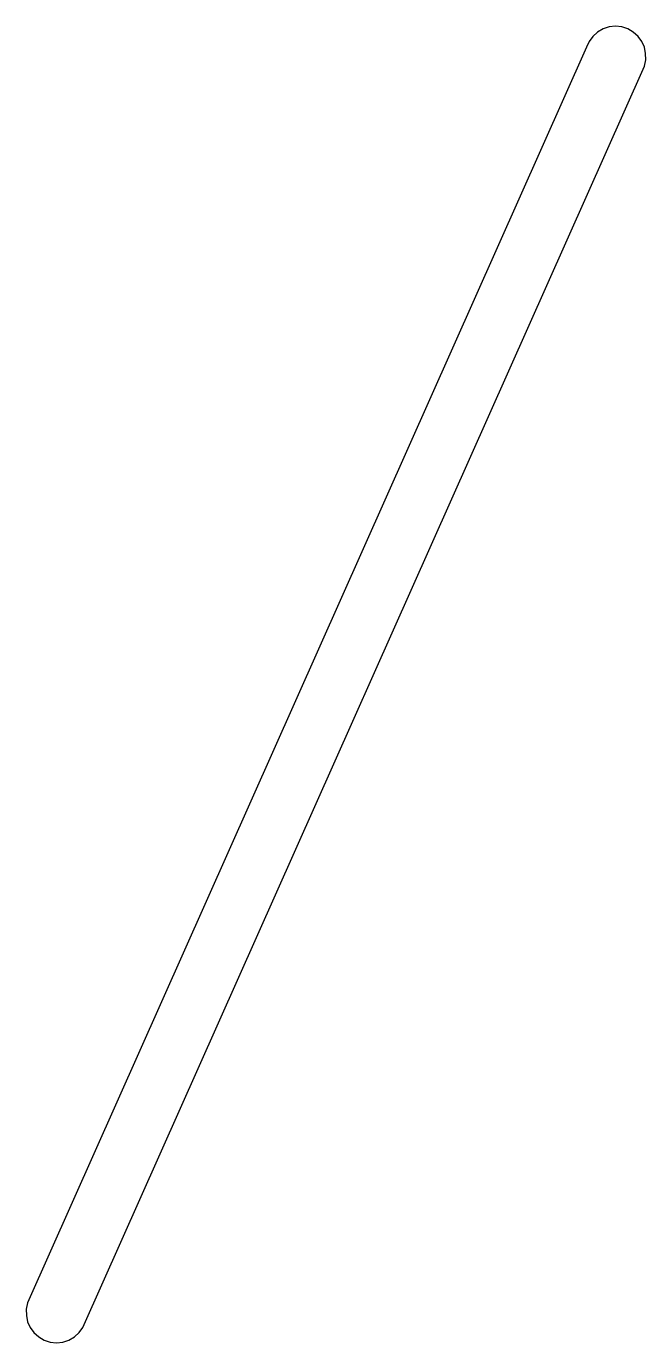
# Model space of a CAD drawing. Header units: metres. Extents: x -97 to 5, y -212 to 5.
import ezdxf

# ---------------------------------------------------------------- set-up
doc = ezdxf.new("R2010")
doc.units = ezdxf.units.M

msp = doc.modelspace()

# ---------------------------------------------------------------- linework, layer by layer
for p, q in [((-2.03444, 4.56737), (-2.93959, 4.04459)), ((-1.04037, 4.89055), (-2.03444, 4.56737)), ((-0.000824, 5), (-1.04037, 4.89055)), ((1.03873, 4.8909), (-0.000824, 5)), ((2.03291, 4.56805), (1.03873, 4.8909)), ((2.93825, 4.04556), (2.03291, 4.56805)), ((-4.33054, 2.49927), (-4.75554, 1.54428)), ((-3.71628, 3.34502), (-4.33054, 2.49927)), ((-2.93959, 4.04459), (-3.71628, 3.34502)), ((3.71515, 3.34627), (2.93825, 4.04556)), ((4.3297, 2.50072), (3.71515, 3.34627)), ((4.755, 1.54587), (4.3297, 2.50072)), ((-4.75554, 1.54428), (-96.7462, -205.163)), ((4.97252, 0.523468), (4.755, 1.54587)), ((4.97269, -0.521805), (4.97252, 0.523468)), ((-87.6601, -209.207), (4.75554, -1.54428)), ((4.75554, -1.54428), (4.97269, -0.521805)), ((-96.7462, -205.163), (-96.9633, -206.186)), ((-96.9633, -206.186), (-96.9632, -207.231)), ((-96.9632, -207.231), (-96.7457, -208.253)), ((-96.7457, -208.253), (-96.3203, -209.208)), ((-96.3203, -209.208), (-95.7058, -210.054)), ((-95.7058, -210.054), (-94.9289, -210.753)), ((-89.051, -210.752), (-88.2743, -210.052)), ((-88.2743, -210.052), (-87.6601, -209.207)), ((-94.9289, -210.753), (-94.0235, -211.275)), ((-94.0235, -211.275), (-93.0294, -211.598)), ((-93.0294, -211.598), (-91.9898, -211.707)), ((-91.9898, -211.707), (-90.9502, -211.598)), ((-90.9502, -211.598), (-89.9562, -211.275)), ((-89.9562, -211.275), (-89.051, -210.752))]:
    msp.add_line(p, q)

doc.saveas('drawing.dxf')
